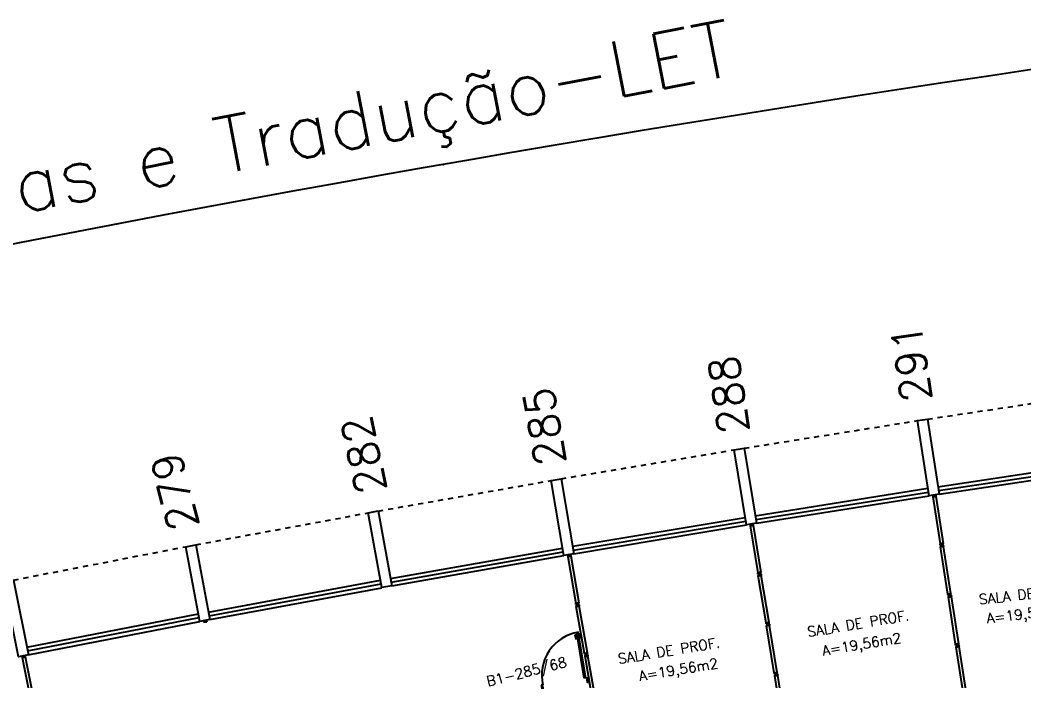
# Model space of a CAD drawing. Extents: x 26 to 324, y 73 to 188.
# Drawn here: x 96.77 to 116.57, y 168.52 to 181.55 of the extents above; entities that cross this region are included whole.
import ezdxf

# ---------------------------------------------------------------- set-up
doc = ezdxf.new("R2010")
doc.units = 0
doc.header["$LTSCALE"] = 0.01
doc.header["$MEASUREMENT"] = 0
doc.linetypes.add('HIDDEN2', pattern=[0.1875, 0.125, -0.0625])
doc.layers.get('0').update_dxf_attribs({"linetype": 'CONTINUOUS'})
for name, color, linetype in [('DIV', 2, 'CONTINUOUS'), ('ESQ', 1, 'CONTINUOUS'), ('ESTR', 3, 'CONTINUOUS'), ('NOPILAR1', 2, 'CONTINUOUS'), ('PROJ', 1, 'HIDDEN2'), ('TEXTO', 2, 'CONTINUOUS'), ('TEXTO-ENDEREÇO', 2, 'CONTINUOUS'), ('USO1', 2, 'CONTINUOUS'), ('ÁREA', 2, 'CONTINUOUS')]:
    doc.layers.add(name, color=color, linetype=linetype)
doc.styles.add('1', font='romans.shx')
doc.styles.add('NOPILAR', font='simplex.shx', dxfattribs={"height": 0.6})
doc.styles.add('UNB-100', font='simplex.shx', dxfattribs={"height": 0.2})
doc.styles.add('UNB-100-1', font='simplex.shx', dxfattribs={"height": 0.2})

# ---------------------------------------------------------------- blocks, each defined once
blk = doc.blocks.new('PILAR-SLC')
blk.add_lwpolyline([(0.2, 0), (0.2, -1.5), (0, -1.5), (0, 0)], close=True)
blk = doc.blocks.new('MTINI-SLC')
for p, q in [((-0.03, 0.008), (-0.03, 0.03)), ((0.03, 0.03), (-0.03, 0.03)), ((-0.03, 0.008), (-0.02, 0.008)), ((-0.009, 0.03), (-0.027, 0.03)), ((-0.02, 0.008), (-0.02, 0)), ((-0.001, 0), (-0.02, 0)), ((-0.006, 0.02), (-0.006, 0.03)), ((-0.006, 0.023), (-0.006, 0.027)), ((-0.006, 0.02), (0.006, 0.02)), ((0.005, 0.03), (-0.005, 0.03)), ((0.005, 0), (-0.005, 0)), ((0.004, 0.02), (-0.004, 0.02)), ((0.02, 0), (-0.001, 0)), ((0, -0.005), (0, 0.005)), ((0.006, 0.02), (0.006, 0.03)), ((0.006, 0.023), (0.006, 0.027)), ((0.009, 0.03), (0.027, 0.03)), ((0.03, 0.008), (0.02, 0.008)), ((0.02, 0), (0.02, 0.008)), ((0.03, 0.008), (0.03, 0.03))]:
    blk.add_line(p, q)
blk = doc.blocks.new('DIV-SLC')
for p, q in [((-0.0051, 0), (0.0051, 0)), ((0, -0.0051), (0, 0.0051)), ((0.0205, 0.006), (0.03, 0.006)), ((0.0205, -0.006), (0.0205, 0.006)), ((0.03, 0.03), (0.97, 0.03)), ((0.03, 0.03), (0.03, -0.03)), ((0.03, 0.009), (0.03, 0.027)), ((0.03, 0.005), (0.03, -0.005)), ((0.97, 0.03), (0.97, -0.03)), ((0.9795, 0.006), (0.97, 0.006)), ((0.97, 0.005), (0.97, -0.005)), ((0.9795, -0.006), (0.9795, 0.006)), ((1.0051, 0), (0.9949, 0)), ((0.9949, 0), (1.0051, 0)), ((1, -0.0051), (1, 0.0051)), ((0.0205, -0.006), (0.03, -0.006)), ((0.03, -0.03), (0.03, -0.009)), ((0.03, -0.009), (0.03, -0.027)), ((0.03, -0.03), (0.97, -0.03)), ((0.9795, -0.006), (0.97, -0.006))]:
    blk.add_line(p, q)
blk = doc.blocks.new('DIVMT-SLC')
for p, q in [((-0.03, 0.03), (-0.03, 0.006)), ((-0.008, 0.03), (-0.03, 0.03)), ((-0.0185, 0.006), (-0.03, 0.006)), ((-0.0185, -0.006), (-0.0185, 0.006)), ((-0.008, 0.03), (-0.008, 0.02)), ((-0.008, 0.02), (0.008, 0.02)), ((-0.0051, 0), (0.0051, 0)), ((0.0051, 0), (-0.0051, 0)), ((-0.0051, 0), (0.0051, 0)), ((0, -0.0051), (0, 0.0051)), ((0, 0.0051), (0, -0.0051)), ((0.008, 0.03), (0.008, 0.02)), ((0.008, 0.03), (0.03, 0.03)), ((0.0205, 0.006), (0.03, 0.006)), ((0.0205, -0.006), (0.0205, 0.006)), ((0.0205, 0.006), (0.0205, -0.006)), ((0.0205, 0.006), (0.03, 0.006)), ((0.97, 0.03), (0.03, 0.03)), ((0.03, 0.006), (0.03, 0.03)), ((0.03, -0.03), (0.03, 0.03)), ((0.03, -0.005), (0.03, 0.005)), ((0.97, -0.03), (0.97, 0.03)), ((0.97, 0.03), (0.97, 0.009)), ((0.97, 0.009), (0.97, 0.027)), ((0.9795, 0.006), (0.97, 0.006)), ((0.97, -0.005), (0.97, 0.005)), ((0.9795, 0.006), (0.9795, -0.006)), ((1.0051, 0), (0.9949, 0)), ((1, 0.0051), (1, -0.0051)), ((-0.0185, -0.006), (-0.03, -0.006)), ((-0.03, -0.03), (-0.03, -0.006)), ((-0.008, -0.03), (-0.03, -0.03)), ((-0.008, -0.03), (-0.008, -0.02)), ((-0.008, -0.02), (0.008, -0.02)), ((0.008, -0.03), (0.008, -0.02)), ((0.008, -0.03), (0.03, -0.03)), ((0.0205, -0.006), (0.03, -0.006)), ((0.0205, -0.006), (0.03, -0.006)), ((0.03, -0.006), (0.03, -0.03)), ((0.97, -0.03), (0.03, -0.03)), ((0.9795, -0.006), (0.97, -0.006)), ((0.97, -0.009), (0.97, -0.027))]:
    blk.add_line(p, q)
blk = doc.blocks.new('DIVINI-SLC')
for p, q in [((-0.005, 0), (0.005, 0)), ((-0.005, 0), (0.005, 0)), ((0.008, 0.02), (0, 0.02)), ((0, 0.001), (0, 0.02)), ((0, -0.005), (0, 0.005)), ((0, -0.005), (0, 0.005)), ((0, -0.02), (0, 0.001)), ((0.008, 0.03), (0.03, 0.03)), ((0.008, 0.03), (0.008, 0.02)), ((0.02, 0.006), (0.03, 0.006)), ((0.02, 0.006), (0.02, -0.006)), ((0.02, -0.006), (0.02, 0.006)), ((0.02, 0.006), (0.03, 0.006)), ((0.02, -0.004), (0.02, 0.004)), ((0.023, 0.006), (0.027, 0.006)), ((0.03, -0.03), (0.03, 0.03)), ((0.03, 0.03), (0.03, -0.03)), ((0.03, 0.03), (0.97, 0.03)), ((0.03, 0.009), (0.03, 0.027)), ((0.03, 0.009), (0.03, 0.027)), ((0.03, -0.005), (0.03, 0.005)), ((0.03, 0.005), (0.03, -0.005)), ((0.97, 0.03), (0.97, -0.03)), ((0.98, 0.006), (0.97, 0.006)), ((0.97, 0.005), (0.97, -0.005)), ((0.98, -0.006), (0.98, 0.006)), ((0.995, 0), (1.005, 0)), ((1.005, 0), (0.995, 0)), ((1, -0.005), (1, 0.005)), ((0, -0.02), (0.008, -0.02)), ((0.008, -0.03), (0.008, -0.02)), ((0.008, -0.03), (0.03, -0.03)), ((0.02, -0.006), (0.03, -0.006)), ((0.02, -0.006), (0.03, -0.006)), ((0.023, -0.006), (0.027, -0.006)), ((0.03, -0.009), (0.03, -0.027)), ((0.03, -0.009), (0.03, -0.027)), ((0.03, -0.03), (0.03, -0.009)), ((0.03, -0.03), (0.97, -0.03)), ((0.98, -0.006), (0.97, -0.006))]:
    blk.add_line(p, q)
blk = doc.blocks.new('PDV2D-SLC')
at = {"layer": 'DIV'}
for p, q in [((0.03, 0.05), (0.06, 0.05)), ((0.03, 0.035), (0.03, 0.05)), ((0.03, -0.035), (0.03, 0.035)), ((0.06, 0.05), (0.06, -0.02)), ((0.941, 0.05), (0.941, -0.02)), ((0.971, 0.05), (0.941, 0.05)), ((0.971, 0.035), (0.971, 0.05)), ((0.971, -0.035), (0.971, 0.035)), ((0.03, -0.05), (0.03, -0.035)), ((0.05, -0.05), (0.03, -0.05)), ((0.05, -0.02), (0.06, -0.02)), ((0.05, -0.02), (0.05, -0.05)), ((0.079, -0.05), (0.109, -0.05)), ((0.079, -0.05), (0.079, -0.965)), ((0.109, -0.05), (0.109, -0.965)), ((0.951, -0.02), (0.941, -0.02)), ((0.951, -0.02), (0.951, -0.05)), ((0.951, -0.05), (0.971, -0.05)), ((0.971, -0.05), (0.971, -0.035)), ((0.109, -0.965), (0.079, -0.965))]:
    blk.add_line(p, q, dxfattribs=at)
at = {"layer": 'DIV', "color": 1}
for p, q in [((0.036, -0.925), (0.036, -0.835)), ((0.046, -0.835), (0.036, -0.835)), ((0.036, -0.925), (0.076, -0.925)), ((0.046, -0.915), (0.046, -0.835)), ((0.046, -0.915), (0.076, -0.915)), ((0.141, -0.915), (0.111, -0.915)), ((0.151, -0.925), (0.111, -0.925)), ((0.141, -0.915), (0.141, -0.835)), ((0.141, -0.835), (0.151, -0.835)), ((0.151, -0.925), (0.151, -0.835))]:
    blk.add_line(p, q, dxfattribs=at)
blk.add_arc((0.076, -0.1), 0.865, 270, 3.3214, dxfattribs=at)

msp = doc.modelspace()

# ---------------------------------------------------------------- linework, layer by layer
msp.add_point((105.114, 178.708))
at = {"layer": 'ESQ'}
for p, q in [((114.87, 172.35), (118.28, 172.862)), ((114.881, 172.276), (118.291, 172.788)), ((114.892, 172.202), (118.302, 172.714)), ((111.266, 171.779), (114.671, 172.32)), ((111.277, 171.705), (114.683, 172.246)), ((111.289, 171.631), (114.695, 172.171)), ((107.666, 171.176), (111.067, 171.746)), ((107.679, 171.103), (111.079, 171.672)), ((107.691, 171.029), (111.092, 171.598)), ((104.072, 170.544), (107.468, 171.142)), ((104.085, 170.47), (107.481, 171.069)), ((104.098, 170.396), (107.494, 170.995)), ((100.484, 169.88), (103.874, 170.508)), ((100.497, 169.806), (103.888, 170.434)), ((100.511, 169.733), (103.901, 170.36)), ((96.901, 169.186), (100.286, 169.843)), ((96.915, 169.113), (100.3, 169.769)), ((96.929, 169.039), (100.314, 169.695))]:
    msp.add_line(p, q, dxfattribs=at)
at = {"layer": 'PROJ'}
for p, q in [((114.663, 173.684), (118.086, 174.198)), ((111.048, 173.111), (114.466, 173.654)), ((107.437, 172.507), (110.85, 173.079)), ((103.831, 171.872), (107.24, 172.473)), ((100.232, 171.206), (103.635, 171.836)), ((96.637, 170.51), (100.035, 171.169))]:
    msp.add_line(p, q, dxfattribs=at)
at = {"layer": 'USO1', "color": 2}
msp.add_arc((180.303, -251.272), 436.504, 97.80488, 105.10406, dxfattribs=at)

# ---------------------------------------------------------------- block references
at = {"layer": 'DIV'}
for name, p, rotation in [('DIVINI-SLC', (114.794, 172.187), 278.6805402699177), ('DIVINI-SLC', (111.191, 171.615), 279.168348603251), ('DIVMT-SLC', (114.945, 171.198), 278.9319794686669), ('DIVINI-SLC', (107.593, 171.012), 279.6561569365843), ('DIVMT-SLC', (111.35, 170.627), 279.4197878020002), ('DIVMT-SLC', (115.1, 170.21), 278.803054069819), ('DIVMT-SLC', (107.761, 170.026), 279.9075961353335), ('MTINI-SLC', (100.413, 169.714), 190.2547470582504), ('DIVMT-SLC', (111.514, 169.641), 279.2908624031524), ('PDV2D-SLC', (108.011, 168.544), 189.4104419976293), ('DIVMT-SLC', (107.933, 169.041), 279.7786707364857), ('DIVMT-SLC', (115.253, 169.222), 278.8130446314529), ('DIV-SLC', (96.831, 169.02), 281.2769078450202), ('MTINI-SLC', (96.831, 169.02), 190.7425470582504), ('DIVMT-SLC', (111.676, 168.654), 279.3008529647862)]:
    msp.add_blockref(name, p, dxfattribs=dict(at, rotation=rotation))
at = {"layer": 'ESTR'}
for p, rotation in [((114.466, 173.654), 8.780487804878048), ((110.851, 173.079), 9.268292682926829), ((107.24, 172.473), 9.75609756097561), ((103.635, 171.837), 10.24390243902439), ((100.036, 171.169), 10.73170731707317), ((96.442, 170.471), 11.21951219512195)]:
    msp.add_blockref('PILAR-SLC', p, dxfattribs=dict(at, rotation=rotation))

# ---------------------------------------------------------------- texts
at = {"layer": 'NOPILAR1', "style": 'NOPILAR'}
for s, rotation, p in [('291', 98.1167, (114.748, 174.068)), ('291', 98.1167, (114.748, 174.068)), ('288', 98.1167, (111.145, 173.441)), ('288', 98.1167, (111.145, 173.441)), ('285', 99.6696, (107.531, 172.825)), ('285', 99.6696, (107.531, 172.825)), ('282', 102.2855, (104, 172.289)), ('282', 102.2855, (104, 172.289)), ('279', 104.5371, (100.299, 171.582)), ('279', 104.5371, (100.299, 171.582))]:
    msp.add_text(s, height=0.6, rotation=rotation, dxfattribs=at).set_placement(p)
at = {"layer": 'TEXTO', "style": 'UNB-100'}
for rotation, p in [(6.6094, (115.687, 170.027)), (9.4502, (112.31, 169.387)), (9.2814, (108.576, 168.856))]:
    msp.add_text('SALA DE PROF.', height=0.2, rotation=rotation, dxfattribs=at).set_placement(p)
at = {"layer": 'TEXTO-ENDEREÇO', "style": 'UNB-100-1'}
msp.add_text('B1-285/68', height=0.2, rotation=14.0866, dxfattribs=at).set_placement((105.993, 168.41))
at = {"layer": 'USO1', "color": 2, "insert": (97.018, 178.164), "char_height": 1.1, "attachment_point": 5, "rotation": 10.9756, "style": '1'}
msp.add_mtext('\\A1;Linguas Estrangeiras e Tradução-LET', dxfattribs=at)
at = {"layer": 'ÁREA', "style": 'UNB-100'}
for rotation, p in [(6.6094, (115.838, 169.657)), (9.4502, (112.601, 169.019)), (9.2814, (108.988, 168.52))]:
    msp.add_text('A=19,56m2', height=0.2, rotation=rotation, dxfattribs=at).set_placement(p)

doc.saveas('drawing.dxf')
